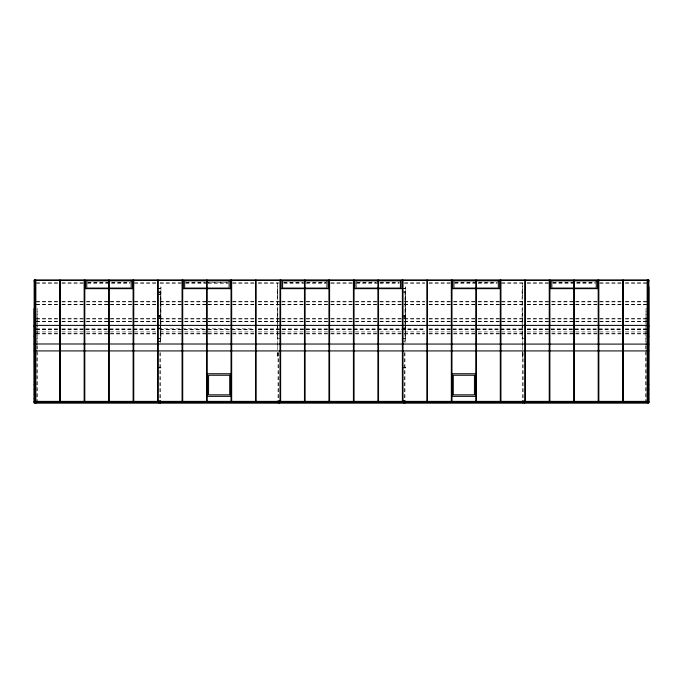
<?xml version="1.0" encoding="UTF-8"?>
<svg xmlns="http://www.w3.org/2000/svg" width="683" height="683" viewBox="0 0 683 683"><rect width="100%" height="100%" fill="white"/><g stroke="black" fill="none" stroke-linecap="round" stroke-linejoin="round"><path stroke-width="0.51" stroke-dasharray="3.42 2.56" d="M87.817 282.31L130.154 282.31M185.725 282.31L204.78 282.31M205.839 282.31L228.071 282.31M283.641 282.31L302.689 282.31M306.923 282.31L325.979 282.31M357.021 282.31L376.077 282.31M380.311 282.31L399.367 282.31M454.938 282.31L497.275 282.31M552.846 282.31L595.192 282.31M36.284 282.924L57.628 282.924M61.897 282.924L83.241 282.924M87.509 282.924L130.197 282.924M134.466 282.924L155.809 282.924M160.078 282.924L181.422 282.924M185.691 282.924L207.034 282.924M208.102 282.924L228.378 282.924M232.647 282.924L253.991 282.924M258.259 282.924L278.536 282.924M283.872 282.924L305.216 282.924M306.283 282.924L326.559 282.924M330.828 282.924L352.172 282.924M356.441 282.924L378.852 282.924M379.919 282.924L399.128 282.924M404.464 282.924L424.741 282.924M429.009 282.924L450.353 282.924M454.622 282.924L477.033 282.924M478.1 282.924L497.309 282.924M501.578 282.924L522.922 282.924M527.191 282.924L548.534 282.924M552.803 282.924L595.491 282.924M599.759 282.924L621.103 282.924M625.372 282.924L646.716 282.924M36.284 283.112L57.628 283.112M61.897 283.112L83.241 283.112M87.509 283.112L130.197 283.112M134.466 283.112L155.809 283.112M160.078 283.112L181.422 283.112M185.691 283.112L207.034 283.112M208.102 283.112L228.378 283.112M232.647 283.112L253.991 283.112M258.259 283.112L278.536 283.112M283.872 283.112L305.216 283.112M306.283 283.112L326.559 283.112M330.828 283.112L352.172 283.112M356.441 283.112L378.852 283.112M379.919 283.112L399.128 283.112M404.464 283.112L424.741 283.112M429.009 283.112L450.353 283.112M454.622 283.112L477.033 283.112M478.1 283.112L497.309 283.112M501.578 283.112L522.922 283.112M527.191 283.112L548.534 283.112M552.803 283.112L595.491 283.112M599.759 283.112L621.103 283.112M625.372 283.112L646.716 283.112M157.918 288.533L160.727 288.533M402.697 288.533L405.506 288.533M157.918 288.704L160.915 288.704M402.697 288.704L405.693 288.704M158.413 291.487L160.411 291.487L160.411 343.114M403.192 291.487L405.19 291.487L405.19 343.114M158.413 292.64L160.411 292.64M403.192 292.64L405.19 292.64M158.413 292.794L160.223 292.794M158.413 294.125L160.223 294.125M158.413 294.279L160.411 294.279M277.81 295.457L277.622 283.308L277.81 342.738M522.589 295.457L522.401 283.308L522.589 342.738M36.284 301.707L57.628 301.707M61.897 301.707L85.375 301.707M86.442 301.707L133.398 301.707M134.466 301.707L155.809 301.707M160.078 301.707L183.556 301.707M184.623 301.707L207.034 301.707M208.102 301.707L231.58 301.707M232.647 301.707L253.991 301.707M258.259 301.707L280.67 301.707M281.738 301.707L305.216 301.707M306.283 301.707L329.761 301.707M330.828 301.707L354.306 301.707M355.373 301.707L378.852 301.707M379.919 301.707L403.397 301.707M404.464 301.707L424.741 301.707M429.009 301.707L452.488 301.707M453.555 301.707L477.033 301.707M478.1 301.707L500.511 301.707M501.578 301.707L522.922 301.707M527.191 301.707L550.669 301.707M551.736 301.707L598.692 301.707M599.759 301.707L621.103 301.707M625.372 301.707L646.716 301.707M36.284 301.895L57.628 301.895M61.897 301.895L85.375 301.895M86.442 301.895L133.398 301.895M134.466 301.895L155.809 301.895M160.078 301.895L183.556 301.895M184.623 301.895L207.034 301.895M208.102 301.895L231.58 301.895M232.647 301.895L253.991 301.895M258.259 301.895L280.67 301.895M281.738 301.895L305.216 301.895M306.283 301.895L329.761 301.895M330.828 301.895L354.306 301.895M355.373 301.895L378.852 301.895M379.919 301.895L403.397 301.895M404.464 301.895L424.741 301.895M429.009 301.895L452.488 301.895M453.555 301.895L477.033 301.895M478.1 301.895L500.511 301.895M501.578 301.895L522.922 301.895M527.191 301.895L550.669 301.895M551.736 301.895L598.692 301.895M599.759 301.895L621.103 301.895M625.372 301.895L646.716 301.895M36.284 304.524L57.628 304.524M61.897 304.524L85.375 304.524M86.442 304.524L133.398 304.524M134.466 304.524L155.809 304.524M160.078 304.524L183.556 304.524M184.623 304.524L207.034 304.524M208.102 304.524L231.58 304.524M232.647 304.524L253.991 304.524M258.259 304.524L280.67 304.524M281.738 304.524L305.216 304.524M306.283 304.524L329.761 304.524M330.828 304.524L354.306 304.524M355.373 304.524L378.852 304.524M379.919 304.524L403.397 304.524M404.464 304.524L424.741 304.524M429.009 304.524L452.488 304.524M453.555 304.524L477.033 304.524M478.1 304.524L500.511 304.524M501.578 304.524L522.922 304.524M527.191 304.524L550.669 304.524M551.736 304.524L598.692 304.524M599.759 304.524L621.103 304.524M625.372 304.524L646.716 304.524M36.284 304.712L57.628 304.712M61.897 304.712L85.375 304.712M86.442 304.712L133.398 304.712M134.466 304.712L155.809 304.712M160.078 304.712L183.556 304.712M184.623 304.712L207.034 304.712M208.102 304.712L231.58 304.712M232.647 304.712L253.991 304.712M258.259 304.712L280.67 304.712M281.738 304.712L305.216 304.712M306.283 304.712L329.761 304.712M330.828 304.712L354.306 304.712M355.373 304.712L378.852 304.712M379.919 304.712L403.397 304.712M404.464 304.712L424.741 304.712M429.009 304.712L452.488 304.712M453.555 304.712L477.033 304.712M478.1 304.712L500.511 304.712M501.578 304.712L522.922 304.712M527.191 304.712L550.669 304.712M551.736 304.712L598.692 304.712M599.759 304.712L621.103 304.712M625.372 304.712L646.716 304.712M277.81 311.764L277.81 320.797M522.589 311.764L522.589 320.797M160.411 315.315L158.413 315.315L160.223 315.392M403.192 315.315L405.19 315.315M158.413 316.024L160.223 316.024M158.413 316.092L160.411 316.092M403.192 316.092L405.19 316.092M158.413 316.673L160.411 316.673M403.192 316.673L405.19 316.673M158.413 316.861L160.223 316.861M158.413 317.655L160.411 317.655M403.192 317.655L405.19 317.655M158.413 318.449L160.223 318.449M158.413 318.628L160.411 318.628M403.192 318.628L405.19 318.628M36.284 318.765L57.628 318.765M61.897 318.765L85.375 318.765M86.442 318.765L133.398 318.765M134.466 318.765L155.809 318.765M160.078 318.765L183.556 318.765M184.623 318.765L207.034 318.765M208.102 318.765L231.58 318.765M232.647 318.765L253.991 318.765M258.259 318.765L280.67 318.765M281.738 318.765L305.216 318.765M306.283 318.765L329.761 318.765M330.828 318.765L354.306 318.765M355.373 318.765L378.852 318.765M379.919 318.765L403.397 318.765M404.464 318.765L424.741 318.765M429.009 318.765L452.488 318.765M453.555 318.765L477.033 318.765M478.1 318.765L500.511 318.765M501.578 318.765L522.922 318.765M527.191 318.765L550.669 318.765M551.736 318.765L598.692 318.765M599.759 318.765L621.103 318.765M625.372 318.765L646.716 318.765M36.284 318.952L57.628 318.952M61.897 318.952L85.375 318.952M86.442 318.952L133.398 318.952M134.466 318.952L155.809 318.952M160.078 318.952L183.556 318.952M184.623 318.952L207.034 318.952M208.102 318.952L231.58 318.952M232.647 318.952L253.991 318.952M258.259 318.952L280.67 318.952M281.738 318.952L305.216 318.952M306.283 318.952L329.761 318.952M330.828 318.952L354.306 318.952M355.373 318.952L378.852 318.952M379.919 318.952L403.397 318.952M404.464 318.952L424.741 318.952M429.009 318.952L452.488 318.952M453.555 318.952L477.033 318.952M478.1 318.952L500.511 318.952M501.578 318.952L522.922 318.952M527.191 318.952L550.669 318.952M551.736 318.952L598.692 318.952M599.759 318.952L621.103 318.952M625.372 318.952L646.716 318.952M36.284 321.573L57.628 321.573M61.897 321.573L85.375 321.573M86.442 321.573L133.398 321.573M134.466 321.573L155.809 321.573M160.078 321.573L183.556 321.573M184.623 321.573L207.034 321.573M208.102 321.573L231.58 321.573M232.647 321.573L253.991 321.573M258.259 321.573L280.67 321.573M281.738 321.573L305.216 321.573M306.283 321.573L329.761 321.573M330.828 321.573L354.306 321.573M355.373 321.573L378.852 321.573M379.919 321.573L403.397 321.573M404.464 321.573L424.741 321.573M429.009 321.573L452.488 321.573M453.555 321.573L477.033 321.573M478.1 321.573L500.511 321.573M501.578 321.573L522.922 321.573M527.191 321.573L550.669 321.573M551.736 321.573L598.692 321.573M599.759 321.573L621.103 321.573M625.372 321.573L646.716 321.573M36.284 321.761L57.628 321.761M61.897 321.761L85.375 321.761M86.442 321.761L133.398 321.761M134.466 321.761L155.809 321.761M160.078 321.761L183.556 321.761M184.623 321.761L207.034 321.761M208.102 321.761L231.58 321.761M232.647 321.761L253.991 321.761M258.259 321.761L280.67 321.761M281.738 321.761L305.216 321.761M306.283 321.761L329.761 321.761M330.828 321.761L354.306 321.761M355.373 321.761L378.852 321.761M379.919 321.761L403.397 321.761M404.464 321.761L424.741 321.761M429.009 321.761L452.488 321.761M453.555 321.761L477.033 321.761M478.1 321.761L500.511 321.761M501.578 321.761L522.922 321.761M527.191 321.761L550.669 321.761M551.736 321.761L598.692 321.761M599.759 321.761L621.103 321.761M625.372 321.761L646.716 321.761M277.81 323.597L277.81 330.282M522.589 323.597L522.589 330.282M158.413 328.053L160.411 328.053M403.192 328.053L405.19 328.053M158.413 328.412L160.223 328.412M158.413 328.566L160.411 328.566M403.192 328.566L405.19 328.566M36.284 328.856L57.628 328.856M61.897 328.856L155.809 328.856M158.413 328.83L253.991 328.856M258.259 328.856L424.741 328.856M429.009 328.856L522.922 328.856M527.191 328.856L621.103 328.856M625.372 328.856L646.716 328.856M36.284 329.479L57.628 329.479M61.897 329.479L155.809 329.479M160.078 329.479L253.991 329.479M258.259 329.479L424.741 329.479M429.009 329.479L522.922 329.479M527.191 329.479L621.103 329.479M625.372 329.479L646.716 329.479M36.284 329.607L57.628 329.607M61.897 329.607L155.809 329.607M160.078 329.607L253.991 329.607M258.259 329.607L424.741 329.607M429.009 329.607L522.922 329.607M527.191 329.599L621.103 329.607M625.372 329.599L646.716 329.607M36.284 331.912L57.628 331.912M61.897 331.912L85.375 331.912M86.442 331.912L133.398 331.912M134.466 331.912L155.809 331.912M160.078 331.912L183.556 331.912M184.623 331.912L207.034 331.912M208.102 331.912L231.58 331.912M232.647 331.912L253.991 331.912M258.259 331.912L280.67 331.912M281.738 331.912L305.216 331.912M306.283 331.912L329.761 331.912M330.828 331.912L354.306 331.912M355.373 331.912L378.852 331.912M379.919 331.912L403.397 331.912M404.464 331.912L424.741 331.912M429.009 331.912L452.488 331.912M453.555 331.912L477.033 331.912M478.1 331.912L500.511 331.912M501.578 331.912L522.922 331.912M527.191 331.912L550.669 331.912M551.736 331.912L598.692 331.912M599.759 331.912L621.103 331.912M625.372 331.912L646.716 331.912M36.284 333.731L57.628 333.731M61.897 333.731L85.375 333.731M86.442 333.731L133.398 333.731M134.466 333.731L155.809 333.731M160.078 333.731L183.556 333.731M184.623 333.731L207.034 333.731M208.102 333.731L231.58 333.731M232.647 333.731L253.991 333.731M258.259 333.731L280.67 333.731M281.738 333.731L305.216 333.731M306.283 333.731L329.761 333.731M330.828 333.731L354.306 333.731M355.373 333.731L378.852 333.731M379.919 333.731L403.397 333.731M404.464 333.731L424.741 333.731M429.009 333.731L452.488 333.731M453.555 333.731L477.033 333.731M478.1 333.731L500.511 333.731M501.578 333.731L522.922 333.731M527.191 333.731L550.669 333.731M551.736 333.731L598.692 333.731M599.759 333.731L621.103 333.731M625.372 333.731L646.716 333.731M36.284 333.91L57.628 333.91M61.897 333.91L85.375 333.91M86.442 333.91L133.398 333.91M134.466 333.91L155.809 333.91M160.078 333.91L183.556 333.91M184.623 333.91L207.034 333.91M208.102 333.91L231.58 333.91M232.647 333.91L253.991 333.91M258.259 333.91L280.67 333.91M281.738 333.91L305.216 333.91M306.283 333.91L329.761 333.91M330.828 333.91L354.306 333.91M355.373 333.91L378.852 333.91M379.919 333.91L403.397 333.91M404.464 333.91L424.741 333.91M429.009 333.91L452.488 333.91M453.555 333.91L477.033 333.91M478.1 333.91L500.511 333.91M501.578 333.91L522.922 333.91M527.191 333.91L550.669 333.91M551.736 333.91L598.692 333.91M599.759 333.91L621.103 333.91M625.372 333.91L646.716 333.91M277.81 335.413L277.622 349.739M522.589 335.413L522.401 349.739M157.918 338.537L160.727 338.537L160.915 286.869L160.915 338.708L157.918 338.708M402.697 338.537L405.506 338.537L405.693 286.869L405.693 338.708L402.697 338.708M280.303 338.708L277.307 338.708L277.307 288.533M525.09 338.708L522.085 338.708L522.085 288.533M158.413 341.159L160.411 341.159M403.192 341.159L405.19 341.159M158.413 341.346L160.223 341.346M157.918 367.727L160.727 367.727L160.915 365.917L160.915 367.915L157.918 367.915M402.697 367.727L405.506 367.727L405.693 365.917L405.693 367.915L402.697 367.915M646.041 344.77L646.041 308.596L645.853 344.77M646.041 345.675L646.041 402.885M645.853 345.675L645.853 402.885M523.024 352.59L523.024 400.784M522.837 352.59L522.837 400.784M522.589 343.626L522.589 348.723M522.589 350.755L522.589 357.363L522.401 352.087M405.01 291.487L405.01 343.114M404.942 352.59L404.942 400.784M404.754 352.59L404.754 400.784M278.246 352.59L278.246 400.784M278.058 352.59L278.058 400.784M277.81 343.626L277.81 348.723M277.81 352.087L277.622 357.363L277.622 350.755M160.223 291.487L160.223 343.114M160.163 352.59L160.163 400.784M159.976 352.59L159.976 400.784M37.147 344.77L37.147 308.596L36.959 344.77M37.147 345.675L37.147 402.885M36.959 345.675L36.959 400.767"/><path stroke-width="1.02" d="M34.15 280.303L648.85 280.303M34.15 281.635L34.79 281.635M648.21 281.635L648.85 281.635M648.85 286.869L648.662 402.885M34.15 308.596L34.338 402.885M34.15 325.39L648.85 325.39M34.15 326.679L34.79 326.679M648.21 326.679L648.85 326.679M34.15 336.147L35.55 336.147L35.55 342.499M648.85 336.147L647.45 336.147L647.45 342.499M34.15 343.984L648.85 344.104M34.15 350.925L648.85 350.925M34.15 401.382L648.85 401.382M34.15 401.886L648.85 401.886M34.15 402.757L648.85 402.757M648.398 384.025L648.73 384.853M648.398 388.772L648.73 389.6M648.398 393.51L648.73 394.347M648.398 398.257L648.73 399.094M34.27 384.401L34.611 385.229M34.27 389.139L34.611 389.976M34.27 393.886L34.611 394.723M34.27 398.633L34.611 399.47M648.449 280.115L648.449 335.626M648.449 340.39L648.449 401.886M648.21 280.115L648.21 335.626M648.21 340.39L648.21 401.886M647.8 280.115L647.8 401.886M647.45 400.767L647.45 402.885M647.16 280.115L647.16 401.886M623.314 280.115L623.314 401.886M622.683 280.115L622.683 401.886M598.837 280.115L598.837 401.886M598.197 280.115L598.197 401.886M597.745 280.252L597.745 288.67L550.285 288.67L550.285 280.252M574.36 280.115L574.36 401.886M573.72 280.115L573.72 401.886M549.883 280.115L549.883 401.886M549.243 280.115L549.243 401.886M525.406 280.115L525.406 401.886M524.766 280.115L524.766 401.886M524.339 400.784L524.339 402.885M524.151 400.784L524.151 402.885M522.837 400.784L522.837 402.885M500.929 280.115L500.929 401.886M500.289 280.115L500.289 401.886M499.836 280.252L499.836 288.67L452.377 288.67L452.377 280.252M476.452 280.115L476.452 401.886M475.812 280.115L475.812 401.886M451.975 280.115L451.975 401.886M451.335 280.115L451.335 401.886M427.49 280.115L427.49 401.886M426.858 280.115L426.858 401.886M404.942 400.784L404.942 402.885M404.754 400.784L404.754 402.885M403.448 400.784L403.448 402.885M403.013 280.115L403.013 401.886M402.372 280.115L402.372 401.886M401.92 280.252L401.92 288.67L354.468 288.67L354.468 280.252M378.536 280.115L378.536 401.886M377.895 280.115L377.895 401.886M354.059 280.115L354.059 401.886M353.418 280.115L353.418 401.886M329.582 280.115L329.582 401.886M328.941 280.115L328.941 401.886M328.54 280.252L328.54 288.67L281.08 288.67L281.08 280.252M305.105 280.115L305.105 401.886M304.464 280.115L304.464 401.886M280.628 280.115L280.628 401.886M279.987 280.115L279.987 401.886M279.56 400.784L279.56 402.885M279.373 400.784L279.373 402.885M278.058 400.784L278.058 402.885M256.151 280.115L256.151 401.886M255.51 280.115L255.51 401.886M231.674 280.115L231.674 401.886M231.033 280.115L231.033 401.886M230.623 280.252L230.623 288.67L183.172 288.67L183.172 280.252M207.188 280.115L207.188 401.886M206.556 280.115L206.556 401.886M182.711 280.115L182.711 401.886M182.071 280.115L182.071 401.886M160.163 400.784L160.163 402.885M159.976 400.784L159.976 402.885M158.669 400.784L158.669 402.885M158.234 280.115L158.234 401.886M157.594 280.115L157.594 401.886M133.757 280.115L133.757 401.886M133.117 280.115L133.117 401.886M132.715 280.252L132.715 288.67L85.255 288.67L85.255 280.252M109.28 280.115L109.28 401.886M108.64 280.115L108.64 401.886M84.803 280.115L84.803 401.886M84.163 280.115L84.163 401.886M60.326 280.115L60.326 401.886M59.686 280.115L59.686 401.886M36.148 401.886L36.148 402.885M36.028 401.886L36.028 402.757M35.849 280.115L35.849 401.886M35.55 400.767L35.55 402.885M35.209 280.115L35.209 401.886M34.79 280.115L34.79 335.626M34.79 340.39L34.79 401.886M34.551 280.115L34.551 335.626M34.551 340.39L34.551 401.886M648.85 280.115L34.15 280.115L34.15 402.885L648.85 402.885L648.85 280.115M131.213 280.841L86.758 280.841L86.758 288.081L131.213 288.081L131.213 280.841M229.129 280.841L184.666 280.841L184.666 288.081L229.129 288.081L229.129 280.841M327.037 280.841L282.583 280.841L282.583 288.081L327.037 288.081L327.037 280.841M400.426 280.841L355.963 280.841L355.963 288.081L400.426 288.081L400.426 280.841M498.334 280.841L453.879 280.841L453.879 288.081L498.334 288.081L498.334 280.841M596.25 280.841L551.787 280.841L551.787 288.081L596.25 288.081L596.25 280.841M231.213 373.746L207.06 373.746L207.06 396.336L231.213 396.336L231.213 373.746M475.949 373.746L451.787 373.746L451.787 396.336L475.949 396.336L475.949 373.746M229.719 375.249L208.554 375.249L208.554 394.842L229.719 394.842L229.719 375.249M474.446 375.249L453.281 375.249L453.281 394.842L474.446 394.842L474.446 375.249"/></g></svg>
